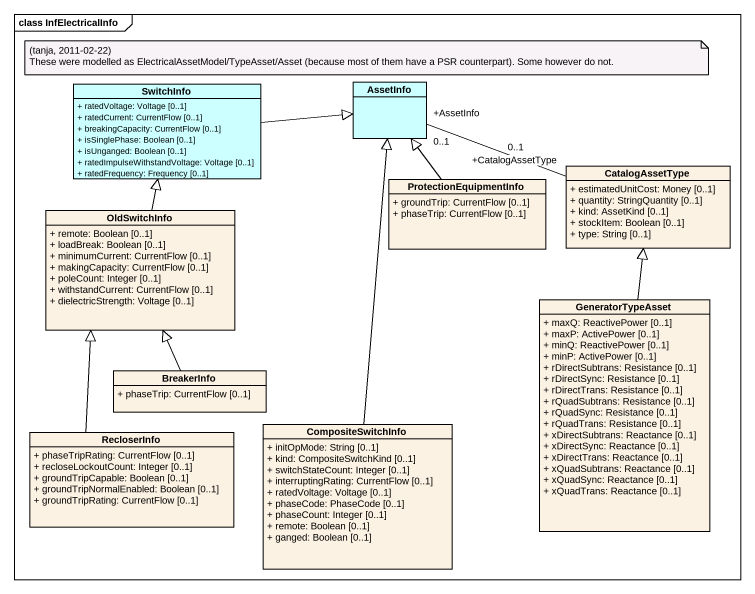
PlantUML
@startuml
mainframe class InfElectricalInfo
hide circle
hide empty members
skinparam classAttributeIconSize 0
class SwitchInfo #CCFFFF {
  + ratedVoltage: Voltage [0..1]
  + ratedCurrent: CurrentFlow [0..1]
  + breakingCapacity: CurrentFlow [0..1]
  + isSinglePhase: Boolean [0..1]
  + isUnganged: Boolean [0..1]
  + ratedImpulseWithstandVoltage: Voltage [0..1]
  + ratedFrequency: Frequency [0..1]
}
class AssetInfo #CCFFFF
class CatalogAssetType {
  + estimatedUnitCost: Money [0..1]
  + quantity: StringQuantity [0..1]
  + kind: AssetKind [0..1]
  + stockItem: Boolean [0..1]
  + type: String [0..1]
}
class OldSwitchInfo {
  + remote: Boolean [0..1]
  + loadBreak: Boolean [0..1]
  + minimumCurrent: CurrentFlow [0..1]
  + makingCapacity: CurrentFlow [0..1]
  + poleCount: Integer [0..1]
  + withstandCurrent: CurrentFlow [0..1]
  + dielectricStrength: Voltage [0..1]
}
class ProtectionEquipmentInfo {
  + groundTrip: CurrentFlow [0..1]
  + phaseTrip: CurrentFlow [0..1]
}
class GeneratorTypeAsset {
  + maxQ: ReactivePower [0..1]
  + maxP: ActivePower [0..1]
  + minQ: ReactivePower [0..1]
  + minP: ActivePower [0..1]
  + rDirectSubtrans: Resistance [0..1]
  + rDirectSync: Resistance [0..1]
  + rDirectTrans: Resistance [0..1]
  + rQuadSubtrans: Resistance [0..1]
  + rQuadSync: Resistance [0..1]
  + rQuadTrans: Resistance [0..1]
  + xDirectSubtrans: Reactance [0..1]
  + xDirectSync: Reactance [0..1]
  + xDirectTrans: Reactance [0..1]
  + xQuadSubtrans: Reactance [0..1]
  + xQuadSync: Reactance [0..1]
  + xQuadTrans: Reactance [0..1]
}
class BreakerInfo {
  + phaseTrip: CurrentFlow [0..1]
}
class RecloserInfo {
  + phaseTripRating: CurrentFlow [0..1]
  + recloseLockoutCount: Integer [0..1]
  + groundTripCapable: Boolean [0..1]
  + groundTripNormalEnabled: Boolean [0..1]
  + groundTripRating: CurrentFlow [0..1]
}
class CompositeSwitchInfo {
  + initOpMode: String [0..1]
  + kind: CompositeSwitchKind [0..1]
  + switchStateCount: Integer [0..1]
  + interruptingRating: CurrentFlow [0..1]
  + ratedVoltage: Voltage [0..1]
  + phaseCode: PhaseCode [0..1]
  + phaseCount: Integer [0..1]
  + remote: Boolean [0..1]
  + ganged: Boolean [0..1]
}
SwitchInfo -right-|> AssetInfo
AssetInfo "+AssetInfo\n0..1" -right- "+CatalogAssetType\n0..1" CatalogAssetType
OldSwitchInfo -up-|> SwitchInfo
ProtectionEquipmentInfo -up-|> AssetInfo
GeneratorTypeAsset -up-|> CatalogAssetType
BreakerInfo -up-|> OldSwitchInfo
RecloserInfo -up-|> OldSwitchInfo
CompositeSwitchInfo -up-|> AssetInfo
note as N1
  (tanja, 2011-02-22)
  These were modelled as ElectricalAssetModel/TypeAsset/Asset (because most of them have a PSR counterpart). Some however do not.
end note
@enduml
